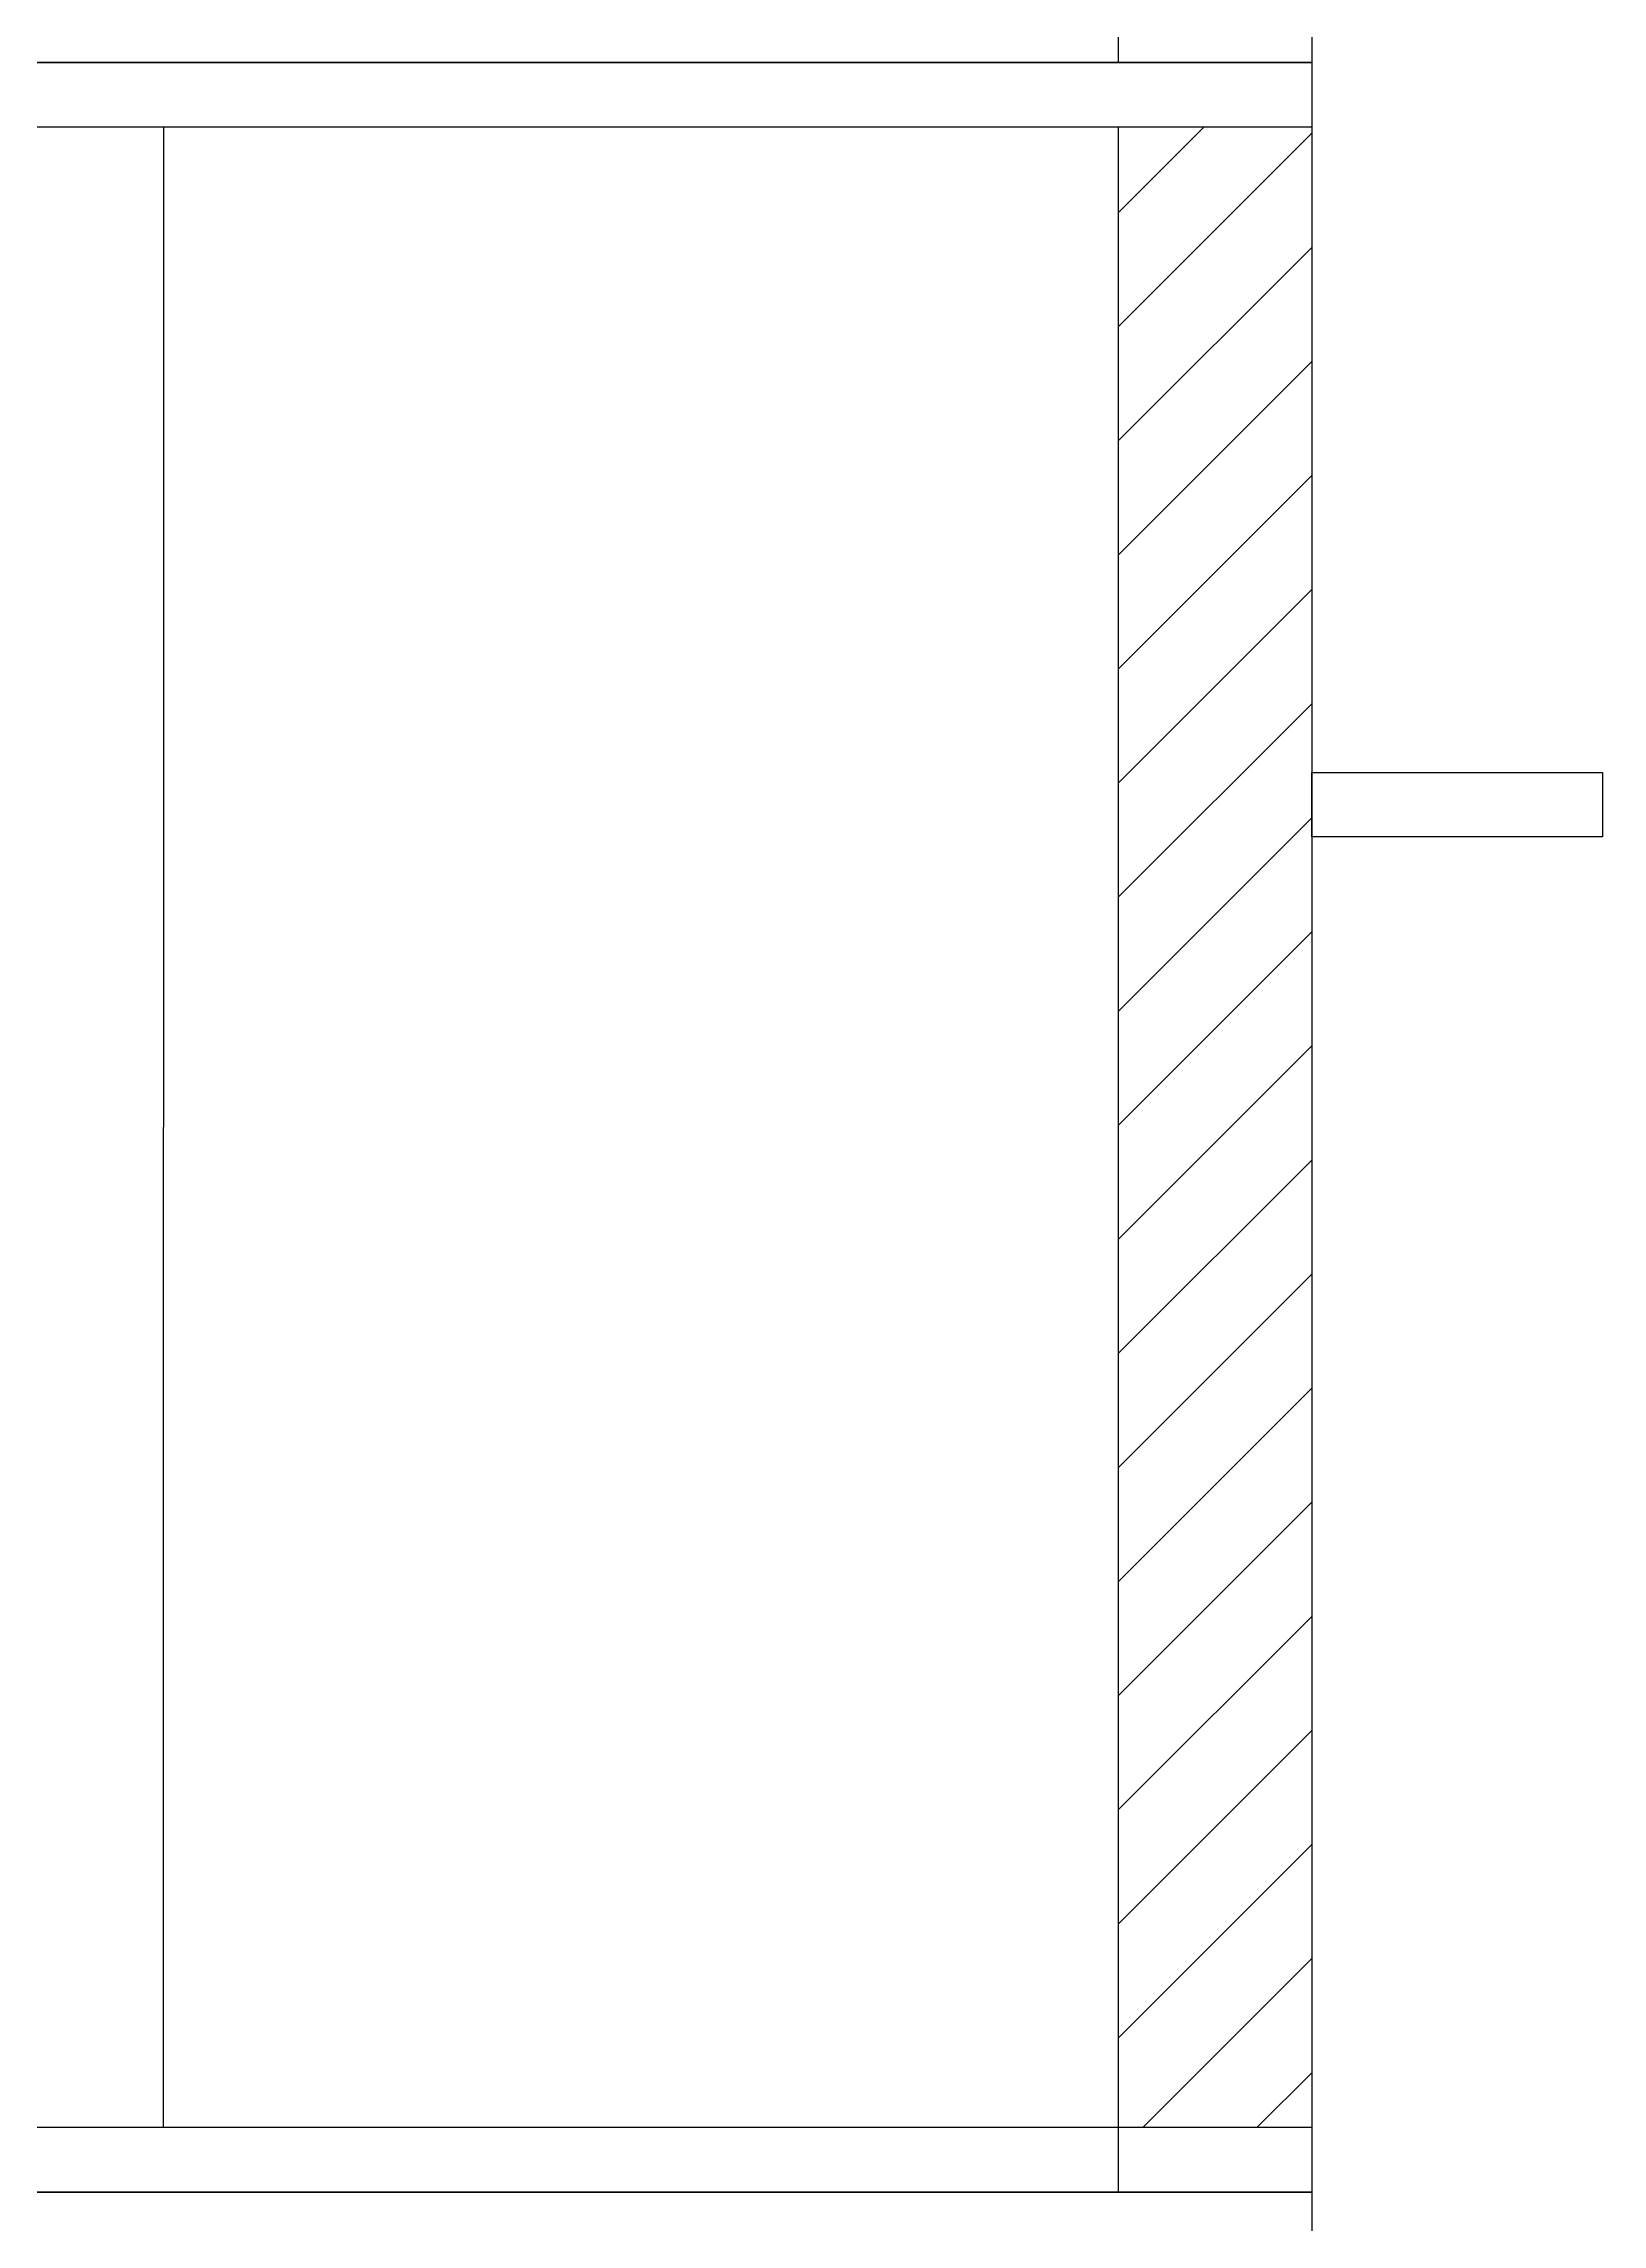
# Model space of a CAD drawing. Header units: millimetres. Extents: x 14561 to 73598, y 8019 to 71831.
# Drawn here: x 60123 to 62537, y 57374 to 60753 of the extents above; entities that cross this region are included whole.
import ezdxf

# ---------------------------------------------------------------- set-up
doc = ezdxf.new("R2010")
doc.units = ezdxf.units.MM
doc.styles.get("Standard").update_dxf_attribs({"font": 'arial.ttf'})
doc.dimstyles.get("Standard").update_dxf_attribs({"dimtxt": 0.18, "dimasz": 0.18, "dimexe": 0.18, "dimexo": 0.0625, "dimgap": 0.09, "dimtad": 0, "dimtih": 1, "dimtoh": 1, "dimdec": 4, "dimzin": 0, "dimdsep": 46, "dimtxsty": 'Standard', "dimcen": 0.09, "dimadec": 0, "dimazin": 0, "dimtfac": 1, "dimtdec": 4, "dimtofl": 0, "dimtmove": 0, "dimatfit": 3, "dimfxl": 1, "dimtolj": 1, "dimtzin": 0, "dimarcsym": 0})

# ---------------------------------------------------------------- blocks, each defined once
blk = doc.blocks.new('*D21')
at = {"color": 0, "lineweight": -2, "transparency": 16777216}
for p, q in [((60308.4, 60623.9), (60308.4, 59074.3)), ((60308.5, 60624.1), (60308.6, 60624.1)), ((60308.4, 57524.3), (60308.4, 59073.9)), ((60308.5, 57524.1), (60308.6, 57524.1))]:
    blk.add_line(p, q, dxfattribs=at)
at = {"color": 0, "transparency": 16777216}
for points in [[(60308.4, 60623.9), (60308.5, 60623.9), (60308.4, 60624.1)], [(60308.4, 57524.3), (60308.5, 57524.3), (60308.4, 57524.1)]]:
    blk.add_solid(points, dxfattribs=at)
at = {"layer": 'Defpoints', "color": 0, "transparency": 16777216}
for p in [(60308.4, 60624.1), (60308.4, 60624.1), (60308.4, 57524.1)]:
    blk.add_point(p, dxfattribs=at)
at = {"color": 0, "transparency": 16777216, "insert": (60308.4, 59074.1), "char_height": 0.18, "attachment_point": 5}
blk.add_mtext('\\A1;3200', dxfattribs=at)

msp = doc.modelspace()

# ---------------------------------------------------------------- hatches: boundary and pattern name
h = msp.add_hatch()
h.set_pattern_fill('ANSI31', color=256, scale=1000, style=0)
h.set_pattern_definition([(45, (-33015.17, 32333.34), (-88.38835, 88.38835), [])])
h.paths.add_polyline_path([(57487.40702, 57324.09241), (57187.40702, 57324.09241), (57187.40702, 54224.09241), (57487.40702, 54224.09241)])
h.paths.add_polyline_path([(57487.40702, 60624.09241), (57187.40702, 60624.09241), (57187.40702, 57524.09241), (57487.40702, 57524.09241)])
h.paths.add_polyline_path([(57487.40702, 67224.09241), (57187.40702, 67224.09241), (57187.40702, 64124.09241), (57487.40702, 64124.09241)])
h.paths.add_polyline_path([(57487.40702, 63924.09241), (57187.40702, 63924.09241), (57187.40702, 60824.09241), (57487.40702, 60824.09241)])
h.paths.add_polyline_path([(51387.40702, 63924.09241), (51087.40702, 63924.09241), (51087.40702, 60824.09241), (51387.40702, 60824.09241)])
h.paths.add_polyline_path([(51387.40702, 67224.09241), (51087.40702, 67224.09241), (51087.40702, 64124.09241), (51387.40702, 64124.09241)])
h.paths.add_polyline_path([(62087.40702, 67224.09241), (61787.40702, 67224.09241), (61787.40702, 64124.09241), (62087.40702, 64124.09241)])
h.paths.add_polyline_path([(62087.40702, 63924.09241), (61787.40702, 63924.09241), (61787.40702, 60824.09241), (62087.40702, 60824.09241)])
h.paths.add_polyline_path([(62087.40702, 57324.09241), (61787.40702, 57324.09241), (61787.40702, 54224.09241), (62087.40702, 54224.09241)])
h.paths.add_polyline_path([(62087.40702, 60624.09241), (61787.40702, 60624.09241), (61787.40702, 57524.09241), (62087.40702, 57524.09241)])
h.paths.add_polyline_path([(51387.40702, 60624.09241), (51087.40702, 60624.09241), (51087.40702, 57524.09241), (51387.40702, 57524.09241)])
h.paths.add_polyline_path([(51387.40702, 57324.09241), (51087.40702, 57324.09241), (51087.40702, 54224.09241), (51387.40702, 54224.09241)])

# ---------------------------------------------------------------- linework, layer by layer
for p, q in [((62087.40702, 64024.09241), (62087.40702, 60724.09241)), ((61787.40702, 63924.09241), (61787.40702, 60724.09241)), ((51087.40702, 60724.09241), (62087.40702, 60724.09241)), ((62087.40702, 60724.09241), (51087.40702, 60724.09241)), ((62087.40702, 60724.09241), (62087.40702, 57424.09241)), ((51087.40702, 60624.09241), (62087.40702, 60624.09241)), ((61787.40702, 60624.09241), (61787.40702, 57424.09241)), ((62087.40702, 57524.09241), (51087.40702, 57524.09241)), ((51087.40702, 57424.09241), (62087.40702, 57424.09241)), ((62087.40702, 57424.09241), (51087.40702, 57424.09241)), ((62087.40702, 57424.09241), (62087.40702, 54124.09241))]:
    msp.add_line(p, q)
msp.add_lwpolyline([(62087.40702, 59624.09241), (62537.40702, 59624.09241), (62537.40702, 59524.09241), (62087.40702, 59524.09241)], close=True)

# ---------------------------------------------------------------- dimensions: what is measured, and where the dimension line sits
dim = msp.add_linear_dim(base=(60308.43965, 60624.09241), p1=(60308.43965, 57524.09241), p2=(60308.43965, 60624.09241), angle=90, text='3200', dimstyle='Standard')
dim.commit()
dim.dimension.update_dxf_attribs({"geometry": '*D21', "text_midpoint": (60308.43965, 59074.09241)})

doc.saveas('drawing.dxf')
